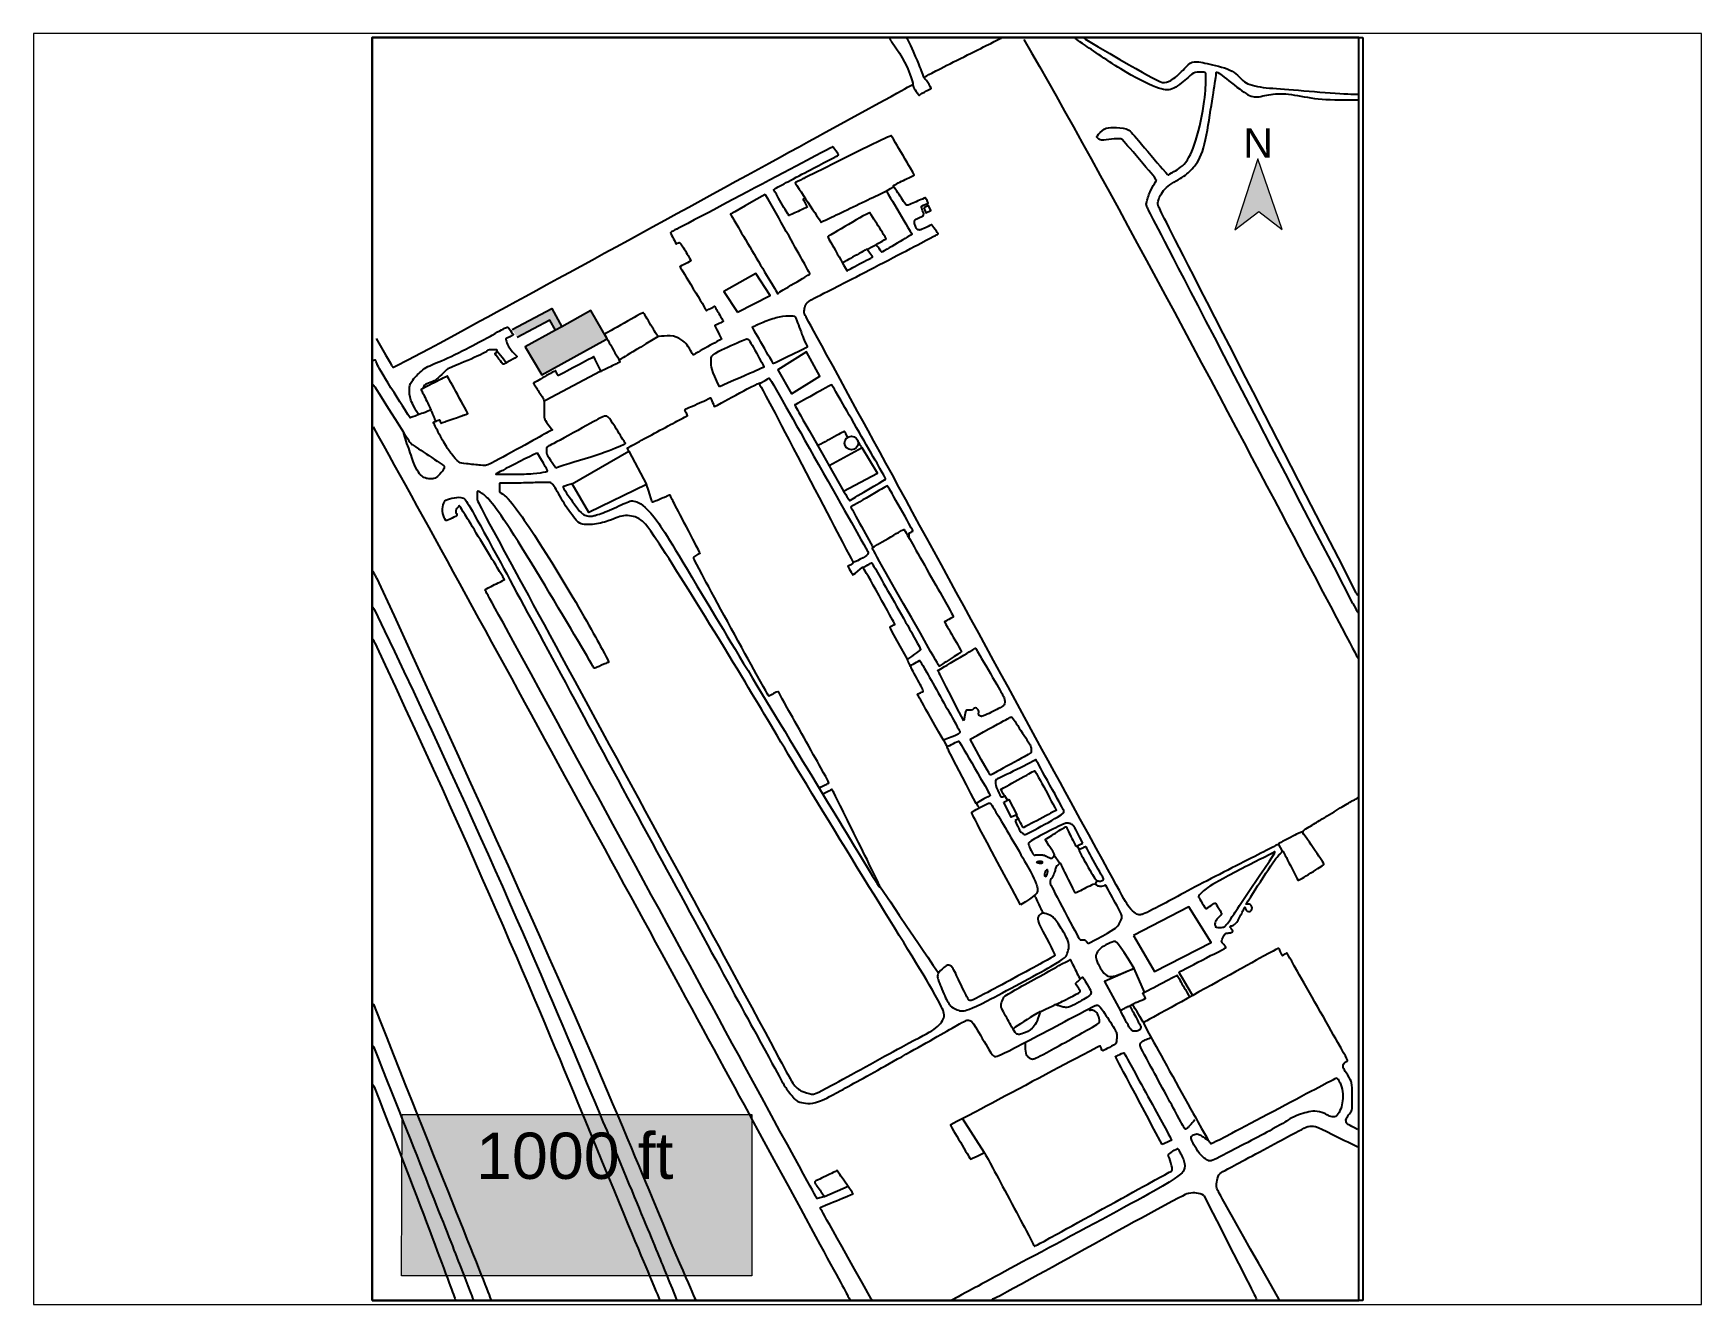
# Paper-space layout 'Layout2' of a CAD drawing. Header units: inches. Extents: x 1.05 to 9.45, y 0.8 to 7.2.
# The model-space entities are those that its viewports show. They can reach past a viewport. Long polylines and large blocks are cut down to what shows.
import ezdxf

# ---------------------------------------------------------------- set-up
doc = ezdxf.new("R2010")
doc.units = ezdxf.units.IN
doc.header["$MEASUREMENT"] = 0
doc.styles.get("Standard").update_dxf_attribs({"font": 'arial.ttf'})
picture_1 = doc.add_image_def('image1.png', size_in_pixel=(1176, 1499))

msp = doc.modelspace()

# ---------------------------------------------------------------- hatches: boundary and pattern name
at = {"lineweight": 158, "true_color": 0x000000}
h = msp.add_hatch(color=18, dxfattribs=at)
h.dxf.hatch_style = 1
h.paths.add_polyline_path([(-3421, 38538), (-4313, 35780), (-3371, 36488), (-2469, 35784)])
at = {"lineweight": 158, "true_color": 0xcd2027}
h = msp.add_hatch(color=242, dxfattribs=at)
h.dxf.hatch_style = 1
h.paths.add_polyline_path([(-30986, 32253), (-30767, 31866), (-30522, 31999), (-30913, 32708), (-32453, 31898), (-32258, 31579)])
h.paths.add_polyline_path([(-28807, 31502), (-28760, 31528), (-29390, 32631), (-30522, 31999), (-30767, 31866), (-31948, 31224), (-31308, 30128)])
at = {"lineweight": 158, "true_color": 0xababab}
h = msp.add_hatch(color=253, dxfattribs=at)
h.dxf.hatch_style = 1
h.paths.add_polyline_path([(-23117, -4954), (-23117, 1326), (-36738, 1326), (-36765, -4954)])
h.paths.add_polyline_path([(-34331, -1678), (-25709, -1678), (-25709, 1114), (-34331, 1114)], flags=24)
at = {"lineweight": 158, "true_color": 0x6b6b6b}
h = msp.add_hatch(color=251, dxfattribs=at)
h.dxf.hatch_style = 1
h.paths.add_polyline_path([(-36738, 1326), (-36765, -4954), (-23117, -4954), (-23117, 1326)])
at = {"lineweight": 158, "true_color": 0x000000}
h = msp.add_hatch(color=18, dxfattribs=at)
h.dxf.hatch_style = 1
h.paths.add_polyline_path([(-24480, -2504), (-35408, -2504), (-35408, -3751), (-24480, -3751)])
h.paths.add_polyline_path([(-35408, -2504), (-35943, -2504), (-35943, -3751), (-35408, -3751)])
h.paths.add_polyline_path([(-35408, -1725), (-35943, -1725), (-35943, -2504), (-35408, -2504)])
h.paths.add_polyline_path([(-35408, -3751), (-35943, -3751), (-35943, -4479), (-35408, -4479)])
h.paths.add_polyline_path([(-23961, -2504), (-24480, -2504), (-24480, -3751), (-23961, -3751)], flags=17)
h.paths.add_polyline_path([(-23945, -1725), (-24480, -1725), (-24480, -2504), (-23961, -2504), (-23961, -3751), (-24480, -3751), (-24480, -4479), (-23945, -4479)])

# ---------------------------------------------------------------- linework, layer by layer
for p, q in [((-16965, 18800), (-16954, 18800)), ((-13274, 13732), (-13274, 13733)), ((-13169, 13562), (-13274, 13732)), ((-12740, 12845), (-12828, 12985)), ((-10358, 11636), (-10451, 11787)), ((-2451, 11580), (-2606, 11870)), ((-2606, 11870), (-2606, 11870)), ((-11125, 11099), (-11344, 11411)), ((-9734, 10300), (-9679, 10436)), ((-9679, 10436), (-9679, 10436)), ((-8418, 5544), (-8289, 5620)), ((-14067, -164), (-14913, 1165)), ((-20294, -1868), (-19376, -1468))]:
    msp.add_line(p, q)
for points in [[(-37907, -5914), (516, -5914), (516, 43261), (-37907, 43261), (-37907, -5914)], [(-16426, 36632), (-16345, 36436), (-16146, 36523), (-16239, 36721), (-16426, 36632)], [(-23682, 32566), (-22404, 33221), (-22970, 34074), (-24219, 33377), (-23682, 32566)], [(-21576, 29395), (-20473, 30071), (-20998, 31024), (-22113, 30323), (-21576, 29395)], [(-29032, 30260), (-31139, 29139), (-31217, 29099), (-31220, 29097), (-31221, 29097)], [(-29032, 30260), (-28997, 30278), (-28995, 30280), (-28995, 30280)], [(-30119, 25886), (-27919, 27150), (-27220, 25860), (-29476, 24771), (-30119, 25886)], [(-19555, 25599), (-18230, 26300), (-18825, 27281), (-20107, 26580), (-19555, 25599)], [(-13312, 13488), (-13118, 13588), (-12808, 12993), (-13016, 12903), (-13312, 13488)], [(-8261, 8295), (-7441, 6897), (-5232, 8028), (-6106, 9407), (-8261, 8295)], [(-5219, 8023), (-5219, 8023)], [(-7824, 6083), (-8238, 7015), (-9385, 6508), (-8762, 5364)]]:
    msp.add_lwpolyline(points)
at = {"color": 18, "lineweight": 15, "true_color": 0x000000}
msp.add_lwpolyline([(-4313, 35780), (-3371, 36488), (-2469, 35784), (-3421, 38538), (-4313, 35780)], dxfattribs=at)
at = {"color": 242, "lineweight": -3, "true_color": 0xcd2027}
for points in [[(-32453, 31898), (-30913, 32708), (-30522, 31999), (-30767, 31866), (-30986, 32253), (-32258, 31579)], [(-30767, 31866), (-31948, 31224), (-31308, 30128), (-28807, 31502), (-28760, 31528), (-29390, 32631), (-30522, 31999)]]:
    msp.add_lwpolyline(points, dxfattribs=at)
at = {"color": 7, "lineweight": 15, "true_color": 0xffffff}
msp.add_lwpolyline([(-36738, 1326), (-23117, 1326), (-23117, -4954), (-36765, -4954), (-36738, 1326)], dxfattribs=at)
msp.add_circle((-19243, 27474), 265)
for points, degree in [([(-37757, 31550), (-37133, 30443), (-37096, 30443), (-37096, 30354), (-16877, 41422), (-16884, 41422), (-16839, 41422), (-16839, 41318), (-16609, 41006), (-16639, 41006), (-16171, 41273), (-16133, 41273), (-16133, 41296), (-16408, 41719), (-16446, 41719), (-13548, 43175), (-13397, 43246), (-13397, 43261)], 3), ([(-17683, 43106), (-17747, 43216), (-17747, 43261)], 2), ([(-17683, 43106), (-17188, 42428), (-16925, 41724), (-16851, 41496), (-16851, 41412)], 3), ([(-17074, 43219), (-17074, 43261)], 1), ([(-17074, 43219), (-16710, 42446), (-16472, 41852), (-16437, 41700), (-16393, 41700)], 3), ([(-12528, 43193), (-9376, 37756), (375, 19291), (507, 19046), (516, 19046)], 3), ([(287, 21230), (-7669, 36523), (-7769, 36737), (-7769, 36801), (-7591, 37358), (-7377, 37665), (-7377, 37708), (-7334, 37708), (-8712, 39321), (-8740, 39321), (-9090, 39321), (-9561, 39221), (-9661, 39378), (-9726, 39378), (-9397, 39756), (-9090, 39756), (-8483, 39756), (-8219, 39442), (-6920, 37893), (-6884, 37893), (-6884, 37950), (-6256, 38243), (-5813, 39107), (-5442, 40934), (-5442, 41762), (-5442, 41876), (-5442, 41919), (-5913, 41919), (-6041, 41783), (-6734, 41198), (-7127, 41198), (-8426, 41783), (-10440, 43164), (-10536, 43237), (-10536, 43261)], 3), ([(-10147, 43208), (-10147, 43261)], 1), ([(-10147, 43208), (-7242, 41495), (-7065, 41495), (-6734, 41577), (-6163, 42170), (-5932, 42379), (-5383, 42243), (-4269, 41998), (-4024, 41491), (-3271, 41300), (-2152, 41251), (-265, 41060), (442, 41060), (516, 41060)], 3), ([(420, 21641), (-7250, 36571), (-7313, 36743), (-7313, 36906), (-7060, 37450), (-6307, 37821), (-5926, 38166), (-5505, 38779), (-5246, 40518), (-5038, 41758), (-5038, 41871), (-5038, 41925), (-4961, 41925), (-3937, 41083), (-3524, 40883), (-2930, 41083), (-2151, 41083), (-1099, 40838), (-252, 40838), (516, 40838)], 3), ([(-21044, 36999), (-21129, 36962), (-21125, 36962), (-21128, 36962), (-20970, 36663), (-20969, 36663), (-20969, 36656), (-21673, 36334), (-21671, 36334), (-21692, 36334), (-22263, 37319), (-22263, 37341), (-22263, 37364), (-19859, 38635), (-19827, 38635), (-19737, 38691), (-19733, 38691), (-19961, 39006), (-19967, 39006), (-19967, 39017), (-26034, 35800), (-26071, 35800), (-26159, 35747), (-26287, 35670), (-26287, 35649), (-26287, 35625), (-26069, 35232), (-26069, 35222), (-25968, 35279), (-25938, 35279), (-25862, 35213), (-25485, 34568), (-25485, 34560), (-25921, 34350), (-25921, 34339), (-25921, 34329), (-24888, 32639), (-24888, 32629), (-24888, 32624), (-24584, 32798), (-24577, 32798), (-24577, 32808), (-24236, 32220), (-24236, 32210), (-24236, 32197), (-24552, 32055), (-24571, 32055), (-24571, 32034), (-24308, 31545), (-24308, 31524), (-24296, 31524), (-25392, 30919), (-25392, 30898), (-25417, 30898), (-25599, 31245), (-25787, 31455), (-26133, 31675), (-26731, 31620), (-26765, 31620), (-26790, 31620), (-27314, 32513), (-27352, 32544), (-27352, 32566), (-28847, 31716), (-28858, 31716), (-28870, 31716), (-28258, 30655), (-28258, 30632), (-28241, 30632), (-28885, 30320), (-28998, 30276), (-28998, 30269), (-29269, 30818), (-29269, 30835), (-29279, 30835), (-30646, 30100), (-30654, 30100), (-30673, 30100), (-30762, 30278), (-30762, 30284), (-30762, 30303), (-31626, 29806), (-31626, 29800), (-31626, 29794), (-31267, 29247), (-31267, 29232), (-31206, 29147), (-31206, 28458), (-31206, 28395), (-30926, 28028), (-30886, 27979), (-30886, 27993), (-31645, 27574), (-33360, 26624), (-33507, 26592), (-33574, 26592), (-34323, 26677), (-34523, 26677), (-34824, 27047), (-35051, 27361), (-35459, 28137), (-35534, 28280), (-35534, 28290), (-35279, 28372), (-35286, 28372), (-35286, 28365), (-35231, 28246), (-35231, 28256), (-35231, 28242), (-34353, 28561), (-34349, 28561), (-34343, 28561), (-34188, 28618), (-34182, 28618), (-34182, 28629), (-34972, 30062), (-34982, 30079), (-34982, 30080), (-35997, 29562), (-36006, 29557), (-36009, 29557), (-35619, 28784), (-35619, 28773), (-35619, 28747), (-36350, 28487), (-36422, 28452), (-36435, 28452), (-37680, 30413), (-37765, 30672), (-37783, 30701), (-37783, 30704), (-37788, 30712), (-37900, 30669), (-37906, 30666), (-37907, 30666)], 3), ([(-5965, 5971), (-6469, 6837), (-6487, 6868), (-6489, 6872), (-4681, 7807), (-4663, 7815), (-4641, 7831), (-4833, 8049), (-4837, 8049), (-4728, 8356), (-4634, 8393), (-4459, 8393), (-4389, 8444), (-4389, 8486), (-4492, 8625), (-4492, 8676), (-4368, 8676), (-4202, 8821), (-3936, 9386), (-3921, 9386), (-3921, 9410), (-3873, 9268), (-3782, 9223), (-3689, 9223), (-3640, 9325), (-3640, 9410), (-3713, 9519), (-3798, 9519), (-3861, 9519), (-3864, 9519), (-3882, 9519), (-2764, 11250), (-2520, 11516), (-2444, 11580), (-2444, 11604), (-1849, 10442), (-1849, 10439), (-1849, 10424), (-843, 11043), (-843, 11073), (-843, 11103), (-1671, 12314), (-1695, 12314), (-1695, 12353), (-2580, 11885), (-2604, 11885), (-2604, 11840), (-5525, 10379), (-7667, 9203), (-8029, 9067), (-8159, 9140), (-8431, 9360), (-8679, 9792), (-21066, 32486), (-21075, 32508), (-21081, 32515), (-21081, 32711), (-21027, 32898), (-20835, 33056), (-19621, 33644), (-15936, 35575), (-15862, 35608), (-15854, 35608), (-16111, 35964), (-16117, 35964), (-16117, 35977), (-16555, 35765), (-16586, 35765), (-16698, 35788), (-16756, 35910), (-16797, 36064), (-16797, 36168), (-16546, 36273), (-16441, 36318), (-16414, 36408), (-16476, 36511), (-16501, 36619), (-16532, 36700), (-16422, 36756), (-16260, 36801), (-16260, 36814), (-16246, 36814), (-16348, 37015), (-16360, 37015), (-16360, 37032), (-17083, 36708), (-17098, 36708), (-17589, 37452), (-17611, 37496), (-17611, 37512), (-16828, 37893), (-16795, 37893), (-16795, 37938), (-17673, 39401), (-17673, 39426), (-17714, 39467), (-21107, 37765), (-21142, 37765), (-21142, 37750), (-21404, 37627), (-21438, 37609), (-21446, 37609), (-20434, 36084), (-20434, 36079), (-20434, 36069), (-17914, 37274), (-17898, 37274), (-17881, 37294), (-16888, 35608), (-16888, 35600), (-16872, 35600), (-18044, 34909), (-18060, 34909), (-18060, 34892), (-18276, 35196), (-18279, 35196), (-18279, 35208), (-17905, 35421), (-17889, 35421), (-17889, 35436), (-18513, 36419), (-18513, 36433), (-18541, 36467), (-20166, 35510), (-20166, 35504), (-20173, 35504), (-19422, 34188), (-19422, 34184), (-19422, 34179), (-18425, 34716), (-18420, 34716), (-18415, 34716), (-18626, 35010), (-18639, 35010), (-18652, 35023), (-19567, 34495), (-19587, 34483), (-19589, 34481)], 3), ([(-22598, 37153), (-22040, 36178), (-20867, 34096), (-20867, 34057), (-20845, 34057), (-22117, 33313), (-22117, 33286), (-22117, 33281), (-23953, 36378), (-23954, 36381), (-23954, 36381), (-22598, 37153)], 3), ([(-17893, 37278), (-17893, 37277), (-17894, 37277), (-17894, 37277)], 3), ([(-17893, 37278), (-17595, 37453), (-17589, 37457), (-17589, 37457), (-17589, 37457)], 3), ([(-18619, 35018), (-18286, 35194), (-18279, 35197), (-18279, 35197), (-18279, 35197)], 3), ([(-18619, 35018), (-18634, 35010), (-18635, 35010), (-18635, 35010), (-18635, 35010)], 3), ([(-36120, 28604), (-36330, 28949), (-36464, 29277), (-36464, 29697), (-36404, 29824), (-36270, 30007), (-35844, 30453), (-35207, 30646), (-33893, 31322), (-33169, 31713), (-32857, 31893), (-32647, 31994), (-32623, 31994), (-32419, 31704), (-32415, 31704), (-32415, 31688), (-32683, 31539), (-32705, 31539), (-32705, 31510), (-32638, 31240), (-32355, 30936), (-32263, 30838), (-32263, 30829), (-32790, 30541), (-32806, 30541), (-32819, 30541), (-33131, 30945), (-33131, 30952), (-33131, 30972), (-33082, 30972), (-33044, 31048), (-33044, 31084), (-33044, 31108), (-33098, 31108), (-33143, 31108), (-33196, 31108), (-33366, 31108), (-33446, 31066), (-33495, 30981), (-34884, 30389), (-34966, 30389), (-35270, 30055), (-35573, 29834), (-35872, 29767), (-35936, 29613), (-35941, 29592), (-35941, 29591), (-35940, 29591)], 3), ([(-22195, 30601), (-20966, 31198), (-20928, 31198), (-21075, 31412), (-21412, 32380), (-21466, 32434), (-21898, 32434), (-22439, 32298), (-23074, 32005), (-23096, 32005), (-23096, 31964), (-22290, 30571), (-22296, 30571), (-22287, 30571), (-22195, 30601)], 3), ([(-26775, 31619), (-28222, 30746), (-28279, 30711), (-28290, 30704), (-28290, 30704), (-28291, 30704), (-28291, 30704)], 3), ([(-24377, 29666), (-22654, 30422), (-22660, 30422), (-22624, 30422), (-23268, 31546), (-23268, 31571), (-24612, 30974), (-24709, 30815), (-24709, 30708), (-24709, 30289), (-24377, 29666)], 3), ([(-33041, 31051), (-33045, 31057), (-33046, 31058), (-33046, 31058)], 3), ([(-33041, 31051), (-32688, 30616), (-32678, 30604), (-32678, 30604)], 3), ([(-22795, 29808), (-22467, 29985), (-22442, 30009), (-22433, 30009), (-18614, 23262), (-18583, 23218), (-18583, 23173), (-18704, 23028), (-19130, 22829), (-19173, 22829)], 3), ([(-37895, 29741), (-37907, 29741)], 1), ([(-37808, 29663), (-37854, 29741), (-37895, 29741)], 2), ([(-37808, 29663), (-36428, 27469), (-36376, 27421), (-36294, 27376), (-35099, 26591), (-35099, 26554), (-35099, 26466), (-35335, 26181), (-35495, 26073), (-35702, 26073), (-35898, 26118), (-36061, 26251), (-36253, 26558), (-36472, 27250), (-36679, 27794), (-36679, 27874)], 3), ([(-27919, 27150), (-27994, 27289), (-27934, 27289), (-27963, 27289), (-25656, 28531), (-25638, 28531), (-25615, 28531), (-25739, 28779), (-25751, 28779), (-24749, 29207), (-24749, 29242), (-24719, 29242), (-24577, 28864), (-24577, 28893), (-22915, 29792), (-22844, 29792), (-22820, 29792), (-19197, 22839), (-19168, 22839), (-19168, 22773), (-19351, 22691), (-19375, 22691), (-19404, 22691), (-19185, 22324), (-19185, 22330), (-18793, 22653), (-18793, 22642)], 3), ([(-22795, 29808), (-22829, 29791), (-22846, 29791)], 2), ([(-19555, 25599), (-19320, 25229), (-19305, 25229), (-19321, 25229), (-17934, 26053), (-17912, 26053), (-17892, 26084), (-19994, 29716), (-19994, 29737), (-20037, 29737), (-21436, 28962), (-21451, 28962), (-21466, 28962), (-20107, 26580)], 3), ([(-36120, 28604), (-36120, 28568)], 1), ([(-35611, 28730), (-35623, 28760), (-35624, 28762), (-35624, 28763)], 3), ([(-35611, 28730), (-35444, 28320), (-35444, 28318)], 2), ([(-37873, 28100), (-33662, 20511), (-19317, -5859), (-19292, -5904), (-19290, -5912), (-19290, -5914)], 3), ([(-30756, 26503), (-31121, 27006), (-31121, 27145), (-31121, 27340), (-31018, 27340), (-29152, 28388), (-28906, 28517), (-28803, 28517), (-28741, 28517), (-28613, 28378), (-28068, 27479), (-28042, 27479), (-28042, 27428), (-29235, 26960), (-30674, 26559), (-30756, 26503)], 3), ([(-19410, 27730), (-19510, 27919), (-19510, 27931), (-19517, 27931), (-20492, 27402), (-20548, 27375), (-20556, 27371), (-20556, 27367)], 3), ([(-19410, 27730), (-19393, 27698), (-19393, 27693)], 2), ([(-18825, 27281), (-18990, 27553)], 1), ([(-31471, 27077), (-31076, 26401), (-31076, 26382), (-31076, 26370), (-31606, 26263), (-32357, 26263), (-33109, 26263), (-33085, 26263), (-33085, 26279), (-31535, 27077), (-31471, 27077)], 3), ([(-18472, -5853), (-20428, -2367), (-20473, -2298), (-20461, -2298), (-19192, -1765), (-19184, -1765), (-19168, -1765), (-19802, -857), (-19806, -857), (-19806, -869), (-20685, -1291), (-20710, -1291), (-20300, -1853), (-20300, -1869), (-20280, -1869), (-20553, -1949), (-20585, -1949), (-20585, -1969), (-33491, 21738), (-33511, 21738), (-33511, 21775), (-32769, 22149), (-32757, 22149), (-32757, 22165), (-34471, 24979), (-34519, 25035), (-34519, 25023), (-34697, 24830), (-34600, 24689), (-34600, 24640), (-34999, 24455), (-35027, 24455), (-35059, 24455), (-35208, 24822), (-35124, 25168), (-35043, 25277), (-34572, 25382), (-34330, 25338), (-34193, 25221), (-28200, 14073), (-21931, 2579), (-21827, 2384), (-21372, 1817), (-21288, 1817), (-20957, 1740), (-20560, 1781), (-19924, 2104), (-17711, 3333), (-14861, 4947), (-14775, 5000), (-14734, 5000), (-14649, 5000), (-14495, 4908), (-13798, 3674), (-13684, 3564), (-13472, 3592), (-9752, 5581), (-9699, 5581), (-9621, 5581), (-9515, 5477), (-8912, 4535), (-8912, 4494), (-8912, 4113), (-8967, 4067), (-9425, 3808), (-9456, 3808), (-9482, 3808), (-9539, 3969), (-9539, 3997), (-9583, 3997), (-15358, 923), (-15392, 923), (-15392, 894), (-14612, -402), (-14612, -408), (-14612, -426), (-14079, -164), (-14066, -164), (-14051, -164), (-12120, -3791), (-12120, -3806), (-12091, -3806), (-6828, -901), (-6820, -901), (-6781, -901), (-6721, -817), (-6882, -294), (-6905, -294), (-6905, -211), (-6559, -2), (-6546, -2), (-6520, -2), (-6250, -510), (-6250, -843), (-6562, -1207), (-12294, -4261), (-15263, -5868), (-15344, -5907), (-15344, -5914)], 3), ([(-15786, 5625), (-15661, 5368), (-15553, 5111), (-15968, 4621), (-16790, 4248), (-20626, 2106), (-20736, 2106), (-21235, 2210), (-21573, 2558), (-21859, 3182), (-33821, 25193), (-33821, 25240), (-33821, 25562), (-33821, 25598), (-33717, 25598), (-33036, 25058), (-29291, 18778), (-29291, 18705), (-29202, 18705), (-28745, 18929), (-28709, 18929), (-28657, 18929), (-30394, 22039), (-32407, 25171), (-32895, 25551), (-32953, 25551), (-32953, 25572), (-32953, 25863), (-32953, 25909), (-32906, 25909), (-32230, 25909), (-31403, 25937), (-31078, 25937), (-30976, 25937), (-30874, 25902), (-30460, 25132), (-29903, 24349), (-29743, 24315), (-29394, 24268), (-28640, 24439), (-28323, 24613), (-28056, 24657), (-27730, 24631), (-27446, 24509), (-27050, 24137), (-23256, 17998), (-22014, 15838), (-17842, 9014), (-16259, 6512), (-15786, 5625)], 3), ([(-30119, 25886), (-30421, 25788), (-30483, 25788), (-30483, 25739), (-29855, 24816), (-29676, 24678), (-29483, 24619), (-29328, 24619), (-28811, 24781), (-27959, 25184), (-27677, 25288), (-26911, 24740), (-25555, 22360), (-18068, 10025), (-18186, 10230), (-18146, 10205), (-18115, 10205), (-19998, 13994), (-19998, 13978), (-20011, 13978), (-20287, 13834), (-20358, 13803), (-20358, 13799)], 3), ([(-20451, 14077), (-20197, 14188), (-20116, 14238), (-20104, 14238), (-22074, 17739), (-22074, 17795), (-22145, 17795), (-22415, 17632), (-22461, 17632), (-22461, 17581), (-25385, 22923), (-25385, 23012), (-25385, 23037), (-25148, 23188), (-25140, 23188), (-25140, 23196), (-26012, 24863), (-26294, 25404), (-26294, 25443), (-26342, 25443), (-26932, 25174), (-26990, 25174), (-27012, 25174), (-27220, 25860)], 3), ([(-17003, 23957), (-16854, 24038), (-16854, 24054), (-16839, 24054), (-17819, 25793), (-17839, 25793), (-17839, 25823), (-19241, 24993), (-19267, 24993), (-19267, 24963), (-18430, 23472), (-18417, 23427), (-18417, 23398)], 3), ([(-16160, 19360), (-15834, 18779), (-15805, 18779), (-15839, 18779), (-14965, 19331), (-14965, 19340), (-14946, 19340), (-15608, 20492), (-15613, 20492), (-15613, 20511), (-15627, 20511), (-15277, 20694), (-15277, 20708), (-15258, 20708), (-17188, 24112), (-17193, 24112), (-17207, 24112), (-18432, 23407), (-18432, 23378), (-18432, 23354), (-16160, 19360)], 3), ([(-17003, 23957), (-17003, 23848), (-17003, 23813), (-17003, 23783)], 3), ([(-17059, 19061), (-16607, 19373), (-16550, 19430), (-16521, 19430), (-18442, 22806), (-18456, 22806), (-18466, 22806), (-18754, 22642), (-18806, 22642), (-18782, 22642), (-17553, 20435), (-17553, 20421), (-17553, 20401), (-17760, 20315), (-17760, 20296), (-17059, 19061)], 3), ([(-37742, 22228), (-37863, 22496), (-37907, 22496)], 2), ([(-37742, 22228), (-30245, 5986), (-26265, -3842), (-25311, -5890), (-25311, -5914)], 3), ([(420, 21641), (456, 21577), (480, 21533), (516, 21533)], 3), ([(-37821, 20984), (-37866, 21087), (-37907, 21087)], 2), ([(-37821, 20984), (-33590, 12175), (-28248, -527), (-26108, -5752), (-26048, -5891), (-26048, -5914)], 3), ([(287, 21230), (437, 20937), (488, 20845), (516, 20845)], 3), ([(-37807, 19693), (-37855, 19840), (-37907, 19840)], 2), ([(-37807, 19693), (-33401, 10296), (-28569, -1482), (-26753, -5806), (-26703, -5904), (-26703, -5914)], 3), ([(-16965, 18818), (-17060, 19017), (-17059, 19061)], 2), ([(-15654, 15906), (-15091, 16111), (-15013, 16201), (-15013, 16227), (-15008, 16227), (-16572, 19003), (-16581, 19003), (-16592, 19003), (-16959, 18804), (-16959, 18792), (-16959, 18798), (-16446, 17848), (-16446, 17815), (-16446, 17794), (-16655, 17705), (-16673, 17705), (-16673, 17672), (-15654, 15906)], 3), ([(-14864, 16649), (-14793, 17042), (-14793, 17070), (-14722, 17070), (-14613, 17070), (-14537, 17070), (-14448, 17169), (-14386, 17169), (-14277, 17056), (-14277, 16971), (-14294, 16971), (-14294, 16894), (-14237, 16835), (-14190, 16835), (-14137, 16815), (-13335, 17221), (-13266, 17282), (-13266, 17549), (-13461, 17848), (-14392, 19462), (-14413, 19492), (-14413, 19484), (-15856, 18626), (-15867, 18626), (-15877, 18626), (-15877, 18611), (-14864, 16649)], 3), ([(-16965, 18818), (-16965, 18800)], 1), ([(-14625, 15937), (-13868, 14584), (-13835, 14548), (-13835, 14530), (-12245, 15402), (-12245, 15408), (-12245, 15662), (-12304, 15751), (-12981, 16806), (-13005, 16806), (-13043, 16806), (-14625, 15937)], 3), ([(-15654, 15906), (-15525, 15662), (-15525, 15656), (-15519, 15643), (-15519, 15639)], 3), ([(-14385, 13442), (-13864, 13736), (-13840, 13736), (-13840, 13780), (-15048, 15867), (-15062, 15867), (-15081, 15867), (-15459, 15674), (-15524, 15636), (-15533, 15636), (-14385, 13442)], 3), ([(-15519, 15639), (-15518, 15639)], 1), ([(-12868, 12769), (-12741, 12846), (-12732, 12846), (-12747, 12846), (-12564, 12510), (-12564, 12493), (-12544, 12493), (-11275, 13167), (-11263, 13167), (-11263, 13164), (-12090, 14713), (-12111, 14713), (-12111, 14716), (-13413, 13995), (-13419, 13995), (-13436, 13995), (-13283, 13736), (-13274, 13736), (-13263, 13736), (-13374, 13689), (-13404, 13689), (-13422, 13689), (-13672, 14192), (-13616, 14384), (-13551, 14384), (-12055, 15134), (-12052, 15134), (-12052, 15120), (-10971, 13179), (-10971, 13149), (-10971, 13114), (-10971, 13026), (-12452, 12222), (-12476, 12222), (-12629, 12296), (-12696, 12375), (-12868, 12769)], 3), ([(-20451, 14077), (-20498, 14057), (-20507, 14054), (-20513, 14054)], 3), ([(-1604, 12411), (461, 13675), (516, 13675)], 2), ([(-12657, 9489), (-12076, 9853), (-11988, 9985), (-11988, 10146), (-12120, 10574), (-13788, 13404), (-13843, 13459), (-13893, 13459), (-14335, 13229), (-14585, 13082), (-14585, 13076), (-12657, 9489)], 3), ([(-14373, 13423), (-14379, 13432), (-14379, 13435), (-14379, 13445)], 3), ([(-14373, 13423), (-14279, 13279), (-14271, 13270), (-14271, 13260)], 3), ([(-10232, 11893), (-10471, 11774), (-10492, 11774), (-10506, 11774), (-10881, 12521), (-10881, 12528), (-10903, 12540), (-11694, 12034), (-11693, 12034), (-11699, 12034), (-11403, 11577), (-11338, 11466), (-11338, 11406), (-11391, 11321), (-11460, 11301), (-11571, 11334), (-11752, 11437), (-11859, 11437), (-12104, 11437), (-12158, 11408), (-12332, 11788), (-12357, 11857), (-12328, 11966), (-10976, 12648), (-10895, 12670), (-10815, 12670), (-10650, 12641), (-10559, 12536), (-10232, 11893)], 3), ([(-1604, 12411), (-1670, 12340), (-1670, 12314), (-1686, 12314)], 3), ([(-9432, 10463), (-9498, 10412), (-9656, 10400), (-9782, 10505), (-10377, 11583), (-10377, 11599), (-10377, 11639), (-10124, 11753), (-10111, 11753), (-10111, 11759), (-9408, 10471), (-9408, 10479), (-9432, 10463)], 3), ([(-11974, 11115), (-11900, 11095), (-11830, 11095), (-11807, 11124), (-11807, 11180), (-11888, 11200), (-12010, 11179), (-12029, 11146), (-12000, 11119), (-11974, 11115)], 3), ([(-10019, 7986), (-10133, 8128), (-10183, 8128), (-10243, 8128), (-10334, 8128), (-10361, 8128), (-11508, 10297), (-11508, 10366), (-11508, 10448), (-11380, 10615), (-11298, 10852), (-11298, 10971), (-11120, 11108), (-11102, 11108), (-11038, 10994), (-10535, 9962), (-10517, 9962), (-10517, 9934), (-9699, 10368), (-9737, 10249), (-9555, 10190), (-9446, 10213), (-9360, 10255), (-9360, 10265), (-9340, 10265), (-8695, 9076), (-8695, 9026), (-8833, 8644), (-9085, 8481), (-10019, 7986)], 3), ([(-2751, 11511), (-3959, 9737), (-4525, 8844), (-4697, 8638), (-4741, 8611), (-5013, 8611), (-5056, 8611), (-5112, 8748), (-5034, 8925), (-4834, 9108), (-4802, 9145), (-5068, 9559), (-5068, 9580), (-5407, 9358), (-5436, 9335), (-5446, 9335), (-5720, 9781), (-5739, 9811), (-5590, 10010), (-5058, 10385), (-2732, 11561), (-2751, 11561), (-2751, 11534), (-2751, 11511)], 3), ([(-11707, 10590), (-11727, 10661), (-11727, 10727), (-11671, 10824), (-11619, 10861), (-11612, 10861), (-11589, 10793), (-11610, 10681), (-11656, 10597), (-11707, 10590)], 3), ([(-18122, 10185), (-18140, 10208), (-18148, 10206), (-18148, 10210)], 3), ([(-18122, 10185), (-15883, 6870), (-15858, 6841), (-15858, 6823)], 3), ([(-12081, 9791), (-12107, 9848), (-12107, 9862)], 2), ([(-12081, 9791), (-11857, 9311), (-11792, 9202), (-11773, 9170), (-11773, 9165)], 3), ([(-11648, 8197), (-11876, 8612), (-11989, 8834), (-11989, 9044), (-11830, 9169), (-11750, 9169), (-11426, 9084), (-11188, 8766), (-10761, 8072), (-10761, 7782), (-10875, 7521), (-10875, 7396), (-14473, 5453), (-14951, 5322), (-15116, 5401), (-15343, 5487), (-15554, 5782), (-15889, 6629), (-15889, 6674), (-15889, 6845), (-15542, 7140), (-15508, 7140), (-15326, 7140), (-15048, 6527), (-14655, 5714), (-14627, 5714), (-11199, 7555), (-11363, 7504), (-11325, 7601), (-11648, 8197)], 3), ([(-8238, 7015), (-8940, 6719), (-9057, 6703), (-9240, 6680), (-9462, 6853), (-9708, 7327), (-9742, 7492), (-9650, 7729), (-9336, 7945), (-8981, 8084), (-8891, 8084), (-8238, 7015)], 3), ([(467, 746), (101, 933), (37, 960), (15, 1060), (15, 1156), (156, 1363), (261, 1506), (261, 1678), (261, 2458), (221, 2668), (-43, 3037), (-112, 3191), (-68, 3331), (34, 3398), (92, 3420), (92, 3449), (-2253, 7571), (-2276, 7601), (-2276, 7619), (-2398, 7548), (-2439, 7504), (-2464, 7504), (-2585, 7763), (-2585, 7775), (-2610, 7796), (-2610, 7817), (-7829, 4917), (-7870, 4917), (-7897, 4892), (-5327, 278), (-5282, 241), (-5257, 196), (-5235, 166), (-384, 2747), (-352, 2747), (-333, 2747), (-256, 2659), (-104, 2315), (-104, 1932), (-146, 1631), (-290, 1311), (-416, 1213), (-618, 1245), (-820, 1381), (-1204, 1485), (-1511, 1410), (-1822, 1322), (-2190, 1157), (-2435, 955), (-5196, -485), (-5241, -485), (-5313, -485), (-5385, -448), (-5612, -310), (-5891, 101), (-5990, 330), (-6033, 447), (-5982, 484), (-5931, 535), (-5830, 572), (-5742, 572), (-5622, 513), (-5436, 372), (-5345, 332)], 3), ([(-11908, 5282), (-12007, 4951), (-12182, 4638), (-12568, 4466), (-12760, 4430), (-12842, 4474), (-13048, 4814), (-13187, 5074), (-13379, 5413), (-13453, 5605), (-13300, 5890), (-13300, 5949), (-10735, 7356), (-10724, 7356), (-10724, 7370), (-10335, 6579), (-10335, 6603), (-10335, 6592), (-10256, 6674), (-10228, 6674), (-10234, 6674), (-9927, 6171), (-9880, 6050), (-10050, 5877), (-10349, 5732), (-10749, 5489), (-10957, 5489), (-11116, 5552), (-11267, 5584), (-11267, 5615), (-11267, 5626), (-11236, 5626), (-10346, 6077), (-10305, 6108), (-10472, 6354), (-10513, 6425), (-10513, 6438), (-10339, 6589), (-10336, 6597)], 3), ([(-37863, 5626), (-37907, 5626)], 1), ([(-37863, 5626), (-34999, -1606), (-33277, -5835), (-33277, -5914)], 3), ([(-11908, 5282), (-11908, 5315), (-11908, 5321), (-11917, 5321), (-12945, 4690), (-12945, 4647)], 3), ([(-12478, 4104), (-12500, 3731), (-12361, 3530), (-12189, 3462), (-12001, 3536), (-9599, 4861), (-9564, 4923), (-9617, 5207), (-9760, 5370), (-9893, 5400), (-9960, 5377), (-9960, 5365), (-9952, 5455), (-9952, 5464)], 3), ([(-11896, 5328), (-11909, 5322), (-11911, 5320), (-11911, 5320)], 3), ([(-11896, 5328), (-11278, 5614), (-11267, 5619), (-11266, 5619)], 3), ([(-8741, 5318), (-8532, 4930), (-8428, 4711), (-8304, 4570), (-8243, 4570), (-8076, 4570), (-7986, 4640), (-7953, 4736), (-8020, 4837), (-8389, 5549), (-8425, 5549), (-8532, 5507), (-8763, 5378), (-8763, 5358), (-8755, 5358), (-8741, 5318)], 3), ([(-37858, 3972), (-37878, 4001), (-37907, 4001)], 2), ([(-37858, 3972), (-35909, -954), (-33978, -5823), (-33969, -5907), (-33969, -5914)], 3), ([(-12478, 4104), (-12478, 4122), (-12478, 4131)], 2), ([(-5863, 1121), (-6025, 928), (-6186, 767), (-6242, 753), (-6271, 768), (-6409, 1030), (-8006, 3969), (-8006, 4023), (-7986, 4113), (-7891, 4197), (-7722, 4262), (-7577, 4322), (-7573, 4324)], 3), ([(-7136, 153), (-6788, 316), (-6772, 316), (-6772, 340), (-8620, 3715), (-8622, 3715), (-8622, 3747), (-8954, 3589), (-8962, 3589), (-8975, 3589), (-7136, 153)], 3), ([(-37828, 2400), (-37874, 2505), (-37907, 2505)], 2), ([(-37828, 2400), (-35755, -2915), (-34666, -5883), (-34666, -5914)], 3), ([(-2585, -5885), (-4976, -1639), (-5001, -1587), (-5028, -1508), (-5028, -1339), (-4959, -985), (-4713, -865), (-1681, 770), (-1447, 878), (-1188, 878), (-979, 777), (385, 113), (512, 55), (516, 55)], 3), ([(-5519, -1825), (-3522, -5731), (-3472, -5873), (-3461, -5905), (-3461, -5914)], 3), ([(-18472, -5853), (-18447, -5903), (-18447, -5914)], 2), ([(-2585, -5885), (-2575, -5908), (-2575, -5914)], 2)]:
    msp.add_open_spline(points, degree=degree)
for points, knots in [([(-7881, 4918), (-8292, 5614), (-8292, 5623), (-8269, 5623), (-8226, 5662), (-7803, 5838), (-7794, 5841), (-7787, 5845), (-7780, 5851), (-7883, 6037), (-7892, 6037), (-7892, 6053), (-6567, 6744), (-6563, 6744), (-6563, 6755), (-6090, 5926), (-6074, 5899), (-6072, 5895)], [0, 0, 0, 0, 1, 2, 3, 4, 4.993195, 5, 6, 7, 8, 9, 10, 11, 12, 13, 14, 14, 14, 14]), ([(-5519, -1825), (-5700, -1738), (-5956, -1695), (-6325, -1800), (-13307, -5662), (-13697, -5860), (-13776, -5860), (-13776, -5914)], [0, 0, 0, 0, 3, 4, 5, 6, 7, 7, 7, 7])]:
    msp.add_open_spline(points, degree=3, knots=knots)

# ---------------------------------------------------------------- texts
at = {"color": 18, "lineweight": 158, "true_color": 0x000000}
msp.add_text('N', height=1143, dxfattribs=at).set_placement((-3981, 38587))
at = {"color": 7, "lineweight": 158, "true_color": 0xffffff}
msp.add_text('1000 ft', height=1800.3, dxfattribs=at).set_placement((-33865, -1182))

# ---------------------------------------------------------------- pictures from other files: only their frames are drawn
image = msp.add_image(picture_1, insert=(-37907, -5914), size_in_units=(38578, 49174))
image.dxf.flags = 7

psp = doc.layouts.new('Layout2')

# ---------------------------------------------------------------- viewports
at = {"layer": '0', "view_target_point": (-1201.7964, 1719.9482)}
psp.add_viewport(center=(5.25, 4), size=(8.4, 6.4), view_center_point=(-17416.0736, 16953.6225), view_height=49504.431849, dxfattribs=at)

doc.saveas('drawing.dxf')
